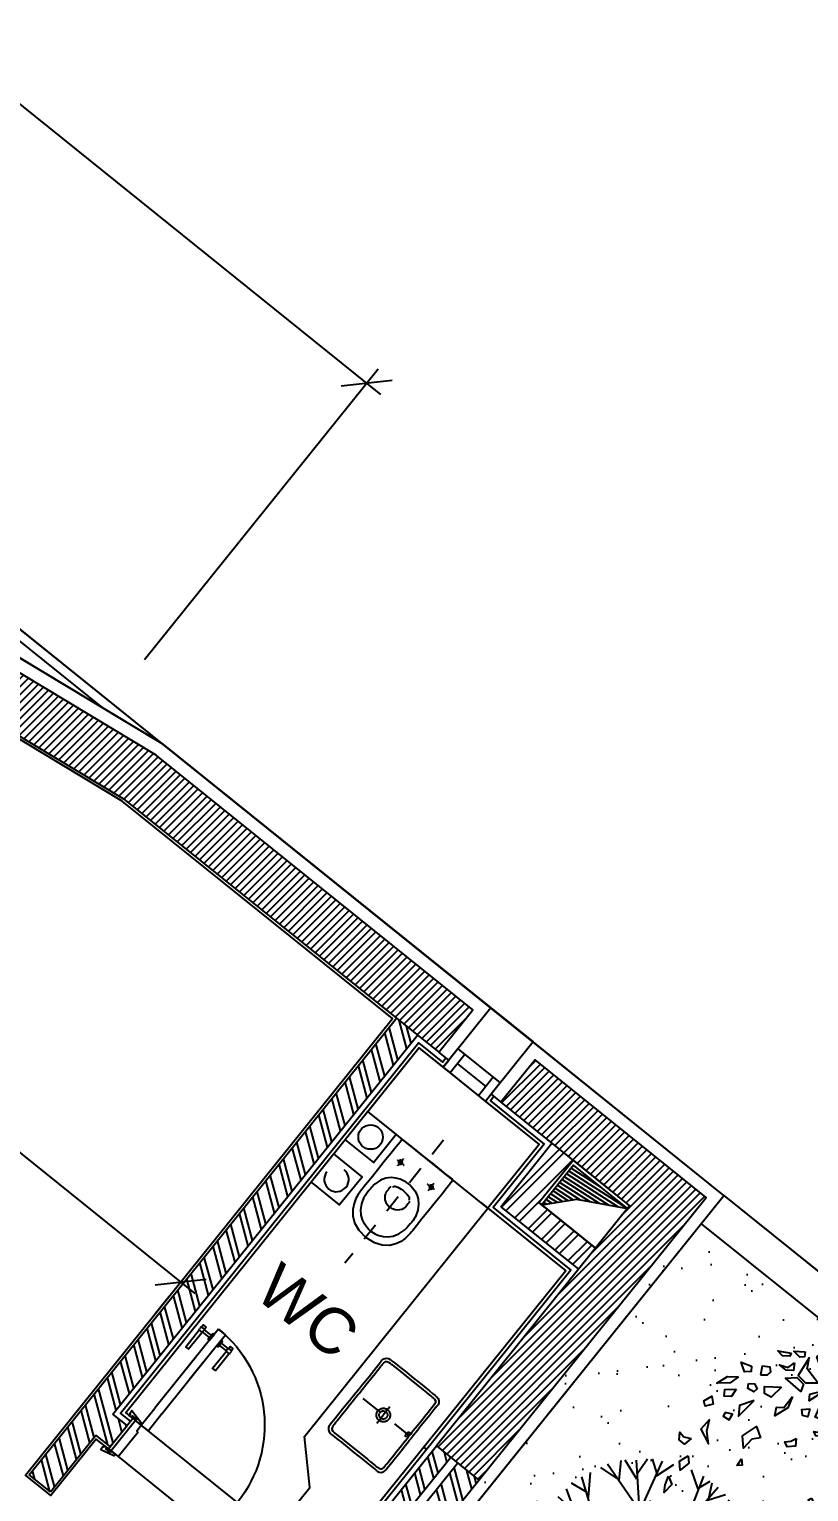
# Model space of a CAD drawing. Extents: x -1.7 to 43, y -165.8 to -101.1.
# Drawn here: x 22.37 to 26.67, y -114.42 to -106.35 of the extents above; entities that cross this region are included whole.
import ezdxf
from ezdxf.enums import TextEntityAlignment as Align

# ---------------------------------------------------------------- set-up
doc = ezdxf.new("R2010")
doc.units = 0
doc.header["$MEASUREMENT"] = 0
doc.header["$PDMODE"] = 35
doc.header["$PDSIZE"] = 0.3
doc.linetypes.add('CENTER', pattern=[2, 1.25, -0.25, 0.25, -0.25])
doc.linetypes.add('DASHDOTX2', pattern=[50.8, 25.4, -12.7, 0, -12.7])
doc.layers.get('0').update_dxf_attribs({"linetype": 'CONTINUOUS'})
doc.layers.get('DEFPOINTS').update_dxf_attribs({"linetype": 'CONTINUOUS'})
for name, color, linetype in [('60%', 7, 'CONTINUOUS'), ('A-ALU', 9, 'CONTINUOUS'), ('A-AREAS', 6, 'CONTINUOUS'), ('A-AXIS-SANITARY', 10, 'DASHDOTX2'), ('A-BALUST', 1, 'CONTINUOUS'), ('a-dim', 3, 'CONTINUOUS'), ('A-DOORS', 1, 'CONTINUOUS'), ('A-FLOR-PFIX', 61, 'CONTINUOUS'), ('A-HATCH-CONC', 8, 'CONTINUOUS'), ('A-HATCH-WALL', 8, 'CONTINUOUS'), ('A-MECHANICAL', 8, 'CONTINUOUS'), ('A-NOMENCLATURE', 3, 'CONTINUOUS'), ('A-PLASTER', 8, 'CONTINUOUS'), ('A-PROJECTION', 9, 'CONTINUOUS'), ('a-revetement', 1, 'CONTINUOUS'), ('A-SANIT', 95, 'CONTINUOUS'), ('A-SECT-TILE', 12, 'CONTINUOUS'), ('a-shaft', 251, 'CONTINUOUS'), ('A-TREES', 63, 'CONTINUOUS'), ('A-WALL', 4, 'CONTINUOUS'), ('areaexe', 2, 'CONTINUOUS'), ('S-2ND-3RD-4-5-6TH$0$A-SHAFT 2-3-4-5-6', 8, 'CONTINUOUS'), ('S-2ND-3RD-4-5-6TH$0$A-STR 2-3-4-5-6', 2, 'CONTINUOUS')]:
    doc.layers.add(name, color=color, linetype=linetype)
doc.styles.add('A100-STEXT', font='ARIAL.TTF', dxfattribs={"height": 0.25})
doc.styles.add('ATTR', font='romans.shx', dxfattribs={"width": 0.8, "height": 0.7})
doc.dimstyles.new('A100-DIM', dxfattribs={"dimtxt": 0.25, "dimasz": 0.2, "dimexe": 0.1, "dimexo": 0.3, "dimgap": 0.1, "dimtad": 1, "dimlfac": 100, "dimrnd": 0.5, "dimdsep": 46, "dimtxsty": 'A100-STEXT', "dimblk1": 'OBLIQUE', "dimblk2": 'OBLIQUE', "dimsah": 1, "dimcen": -0.05, "dimdle": 0.1, "dimclrd": 15, "dimclre": 15, "dimclrt": 256, "dimadec": 0, "dimazin": 0, "dimtfac": 0.28, "dimtix": 1, "dimtmove": 2, "dimatfit": 3, "dimldrblk": 'OBLIQUE', "dimfxl": 0, "dimtolj": 1, "dimarcsym": 0})
pattern_1 = [(45, (5e-11, -162.350143), (-0.022097087, 0.022097087), [])]
pattern_2 = [(105, (5e-11, -162.35014), (-0.09055555, -0.02426429), []), (105, (0.0221, -162.31187), (-0.09055555, -0.02426429), [])]

# ---------------------------------------------------------------- blocks, each defined once
blk = doc.blocks.new('DEC1')
for points in [[(-10.286347, 57.002498), (-6.636353, 53.173978), (-4.977264, 55.300948), (-2.322731, 54.024758), (-2.654549, 58.704078), (-5.640907, 57.002498)], [(2.096443, 60.253408), (0.995445, 56.151728), (3.318161, 54.875548), (7.299967, 55.726328)], [(13.272677, 57.002498), (10.949967, 55.726328), (12.609047, 54.024758), (14.268137, 54.875548)], [(16.259037, 52.323198), (16.922667, 53.599378), (16.590857, 57.002498), (20.904477, 54.450148), (17.918117, 51.472418)], [(-22.482173, 47.292998), (-22.915303, 48.664658), (-25.556323, 50.836408), (-20.701343, 52.081818), (-20.707443, 47.864548)], [(-17.825703, 50.144688), (-15.340965, 55.637398), (-11.893769, 55.475018), (-12.802246, 52.160138), (-14.540878, 53.429518), (-15.347061, 51.420148), (-14.679306, 50.283108)], [(2.654526, 51.897798), (6.304517, 49.345458), (10.949967, 51.047028), (8.959067, 52.748598), (6.304517, 51.897798)], [(21.568117, 51.047028), (27.209017, 53.173978), (29.531737, 50.621628), (26.545377, 48.920058), (26.213557, 51.047028), (24.222657, 50.196248), (23.890837, 48.920058)], [(-27.902623, 48.490098), (-28.642653, 45.945318), (-26.266303, 45.915268), (-25.694743, 47.690008)], [(-17.061733, 46.095918), (-21.688173, 40.867878), (-18.577893, 39.165388), (-13.789101, 40.946228), (-14.889992, 43.454908), (-16.965533, 43.184148)], [(-12.70607, 49.248398), (-13.313744, 45.632738), (-10.937401, 45.602688), (-9.258873, 49.086028)], [(-2.654549, 51.047028), (-4.645447, 48.494678), (-3.318176, 45.091538), (-1.990913, 46.793108)], [(2.322716, 47.218508), (-1.327278, 43.815368), (-0.66365, 40.412228), (3.318161, 37.009098), (6.636337, 38.710668), (2.654526, 40.837618), (5.309077, 44.666158)], [(19.245397, 47.643888), (12.277227, 47.218508), (13.272677, 43.815368), (17.918117, 41.688418), (18.913577, 44.240768), (17.254487, 45.516938)], [(24.554477, 46.793108), (21.568117, 44.666158), (23.227197, 42.964588), (26.877177, 44.240768)], [(31.522627, 48.069288), (29.863537, 46.367708), (28.536287, 43.389968), (32.186277, 45.516938)], [(-38.104163, 42.886048), (-35.982343, 39.207198), (-33.437553, 39.947208), (-31.223573, 43.364378)], [(-31.801213, 37.372358), (-27.415503, 38.148518), (-25.333863, 42.636518), (-27.944843, 42.431948), (-29.220293, 39.953298)], [(-7.299988, 42.539188), (-9.290886, 39.136068), (-5.640907, 37.859878), (-3.981812, 39.136068)], [(25.549927, 37.859878), (32.186277, 39.561448), (34.177167, 43.389968), (33.181717, 35.307528), (29.199917, 34.882128)], [(36.831707, 44.240768), (35.836257, 42.539188), (37.163527, 41.263018), (40.481707, 41.688418)], [(40.813507, 40.412228), (40.481707, 39.136068), (42.804427, 37.434478), (45.458957, 37.859878)], [(-44.561383, 31.831348), (-39.273253, 31.705098), (-39.604093, 34.382268), (-36.824663, 35.356908), (-40.368063, 38.431048), (-41.276543, 35.116178)], [(10.949967, 39.136068), (9.622697, 36.158308), (10.618147, 33.605958), (10.949967, 36.158308)], [(15.927217, 35.307528), (16.922667, 29.777438), (14.268137, 28.075868), (17.918117, 26.799688), (19.245397, 31.479008)], [(23.890837, 30.202838), (21.568117, 37.009098), (25.218107, 32.329788)], [(29.531737, 34.031358), (28.536287, 31.053608), (36.499887, 31.479008), (33.181717, 34.456738)], [(37.495347, 38.285278), (35.836257, 35.732928), (38.158977, 34.031358), (41.477157, 34.031358), (38.158977, 35.307528)], [(-32.518103, 32.329788), (-36.831723, 28.075868), (-31.854473, 28.926648)], [(-22.563583, 30.628218), (-22.563583, 28.501248), (-21.568133, 29.352038)], [(-12.277245, 32.755178), (-14.599968, 30.628218), (-13.604515, 29.777438), (-11.2818, 30.628218)], [(-1.990913, 33.180578), (-4.977264, 30.628218), (-3.318176, 27.225088), (-0.99546, 30.202838)], [(6.636337, 30.628218), (6.304517, 25.523518), (13.272677, 21.269598), (14.931767, 22.120378), (9.290877, 25.098128), (12.277227, 29.352038)], [(44.795317, 26.374298), (42.804427, 28.075868), (42.472607, 29.777438), (43.799877, 31.053608), (46.454417, 29.352038)], [(-42.472623, 24.672728), (-44.131713, 23.396548), (-42.804433, 22.971158)], [(-5.640907, 20.844198), (-7.963623, 18.291858), (-11.2818, 20.418808), (-11.2818, 22.120378), (-7.963623, 20.844198), (-4.313629, 22.971158)], [(21.568117, 28.075868), (20.240847, 25.098128), (22.231747, 24.247348), (23.890837, 25.948898)], [(29.863537, 27.650488), (28.536287, 22.971158), (30.527177, 17.441068), (32.186277, 20.418808), (29.863537, 22.120378)], [(35.504437, 27.650488), (36.168077, 22.120378), (39.154437, 21.694998), (40.813507, 23.821948)], [(49.772577, 26.799688), (48.445307, 25.098128), (50.436227, 23.396548), (53.754397, 25.523518)], [(-52.427143, 19.568028), (-50.104423, 20.844198), (-46.786243, 17.441068), (-49.108973, 14.888718), (-53.754413, 14.463338), (-54.418043, 17.441068)], [(-45.127153, 9.784018), (-44.463523, 14.463338), (-38.490813, 18.717258), (-39.818083, 15.739508)], [(-30.195383, 13.187148), (-28.536293, 17.866458), (-25.218123, 16.164898), (-26.213573, 13.187148), (-27.872663, 14.463338)], [(-0.66365, 18.717258), (0.663628, 19.142638), (1.659081, 17.441068), (-0.66365, 16.590288)], [(46.454417, 20.844198), (44.463497, 22.120378), (42.472607, 21.269598), (42.804427, 19.568028), (45.458957, 19.142638)], [(51.099847, 20.418808), (52.095307, 16.590288), (56.077117, 13.187148), (54.418027, 17.866458)], [(18.581767, 15.739508), (16.922667, 13.187148), (19.245397, 11.060198), (21.236297, 11.910978), (19.577217, 13.612548)], [(40.481707, 17.015668), (43.799877, 11.910978), (41.477157, 8.507848), (41.145337, 11.910978)], [(48.777127, 16.164898), (48.445307, 12.761768), (50.768037, 11.060198), (52.095307, 13.187148)], [(29.531737, 7.231658), (31.854457, 4.679318), (32.186277, 0), (35.504437, 3.403137), (33.513537, 9.784018)], [(46.454417, 6.380878), (46.122607, 4.679318), (43.468057, 5.104708), (43.799877, 7.657058)], [(52.095307, 5.955488), (54.086217, 3.403137), (55.745307, 4.679318), (54.418027, 8.082458)], [(-52.427143, -0.850769), (-55.081683, 0.4254), (-56.077133, -5.104706), (-55.081683, -6.380875), (-50.436243, -6.380875), (-51.099873, -5.104706), (-53.754413, -4.253914)], [(-48.445333, 5.530108), (-46.786243, 3.828518), (-44.795343, 5.104708)], [(-0.66365, 1.276169), (-2.322731, 0.4254), (-1.327278, -0.425384), (0, 0)], [(49.440767, 0.4254), (49.772577, -4.679306), (43.799877, -7.231651), (47.449857, -3.828529)], [(30.195357, -3.828529), (28.536287, -5.53009), (29.863537, -6.806266)], [(-47.449883, -17.015672), (-46.454433, -9.784004), (-41.145353, -6.806266), (-44.131713, -11.06018)], [(50.436227, -9.784004), (51.099847, -13.187141), (53.754397, -13.187141), (55.413487, -10.634796), (53.090757, -11.06018)], [(-50.768053, -17.015672), (-50.436243, -19.993412), (-52.427143, -19.568022), (-52.758963, -16.590282)], [(47.118057, -15.739494), (45.127137, -17.866462), (46.122607, -22.120372), (48.445307, -19.568022)], [(-45.458983, -31.478992), (-46.786243, -26.799672), (-44.463523, -23.396552), (-43.468073, -26.374292), (-44.463523, -28.075852)], [(48.113497, -26.799672), (45.127137, -28.501252), (45.458957, -32.755162), (47.118057, -30.202822)], [(20.572657, -34.456732), (16.922667, -37.859872), (18.249947, -39.986832), (21.236297, -38.285262)], [(24.554477, -39.561442), (23.890837, -40.837612), (27.872647, -44.666142), (34.508987, -42.539172), (32.186277, -40.412222), (27.872647, -41.688402)], [(38.158977, -36.583692), (38.822617, -39.136042), (45.127137, -37.434482)], [(-28.204473, -43.389972), (-32.518103, -44.240752), (-30.195383, -47.218492), (-26.545393, -46.367702)], [(22.563567, -50.621622), (25.218107, -49.770842), (22.563567, -48.069272)], [(-11.2818, -55.300932), (-13.936333, -51.472412), (-10.286347, -51.472412), (-7.963623, -52.323192)], [(9.622697, -56.151712), (6.304517, -54.024762), (8.295417, -52.748592), (8.959067, -53.173982), (12.277227, -53.173982), (12.277227, -51.472412), (15.595407, -51.897802), (14.268137, -54.024762)]]:
    blk.add_lwpolyline(points, close=True)
at = {"style": 'ATTR', "width": 0.8, "flags": 9}
blk.add_attdef('ESTCODE', (0, 0), '', height=0.7, dxfattribs=at)
blk = doc.blocks.new('DEC5')
for p, q in [((-28.419, 42.555), (-25.852, 54.311)), ((-11.547, 49.608), (-21.817, 55.721)), ((-0.177, 31.27), (-16.682, 57.602)), ((-12.648, 51.019), (-10.814, 59.013)), ((0.19, 50.549), (-6.046, 59.483)), ((0, -60), (0, 60)), ((0.19, 48.198), (6.058, 59.483)), ((0.19, 31.74), (16.328, 57.602)), ((11.927, 50.079), (10.093, 59.483)), ((10.46, 47.728), (21.096, 55.721)), ((-28.053, 42.085), (-36.122, 47.728)), ((-20.717, 21.395), (-31.354, 51.489)), ((23.297, 23.276), (30.266, 51.96)), ((28.065, 43.025), (26.598, 53.37)), ((28.065, 41.615), (36.501, 47.728)), ((42, 42), (-42, -42)), ((-42, 42), (42, -42)), ((-35.388, 35.502), (-37.589, 46.317)), ((34.667, 35.032), (37.969, 46.317)), ((-43.091, 26.097), (-49.326, 34.091)), ((-35.755, 35.502), (-46.392, 37.853)), ((22.197, 22.336), (50.806, 31.27)), ((37.235, 36.912), (46.405, 37.853)), ((43.837, 28.919), (48.239, 35.972)), ((-44.191, 26.568), (-55.195, 23.276)), ((-21.451, 21.395), (-52.26, 28.449)), ((42.737, 28.449), (53.374, 25.627)), ((-50.06, 9.17), (-56.662, 17.634)), ((52.273, 7.289), (57.408, 16.693)), ((-51.894, 10.11), (-59.229, 7.759)), ((-30.987, -0.235), (-58.496, 12.931)), ((32.833, -0.235), (59.242, 9.64)), ((-52.994, -0.705), (-59.229, 3.997)), ((52.273, -0.235), (59.609, 3.997)), ((53.374, 7.289), (59.609, 5.408)), ((-60, 0), (60, 0)), ((-51.894, -0.235), (-59.596, -4.467)), ((-30.987, -0.705), (-58.862, -12.461)), ((-51.527, -9.169), (-58.862, -6.818)), ((33.934, -0.235), (57.041, -18.103)), ((51.173, -0.235), (59.609, -5.407)), ((-54.461, -10.58), (-57.762, -14.812)), ((50.439, -12.931), (58.875, -8.699)), ((52.273, -14.341), (54.474, -23.276)), ((-42.724, -24.686), (-55.928, -19.984)), ((-23.284, -23.276), (-53.361, -26.567)), ((-42.724, -25.627), (-48.593, -35.031)), ((-25.852, -26.097), (-30.987, -50.548)), ((-0.544, -29.388), (-18.149, -56.661)), ((23.664, -23.746), (50.072, -32.21)), ((23.664, -23.746), (26.598, -52.899)), ((43.104, -29.859), (48.239, -35.972)), ((45.304, -30.329), (53.374, -26.567)), ((-35.021, -34.561), (-46.025, -37.852)), ((-35.021, -35.501), (-38.689, -44.906)), ((-0.177, -32.21), (13.394, -57.601)), ((35.401, -35.501), (45.671, -38.323)), ((36.868, -36.912), (39.069, -45.376)), ((-29.52, -44.435), (-36.855, -47.257)), ((-29.153, -44.435), (-28.419, -52.429)), ((25.498, -42.555), (22.197, -55.25)), ((26.231, -45.846), (32.833, -49.608)), ((-14.482, -51.489), (-25.852, -53.84)), ((-13.748, -50.078), (-8.98, -59.012)), ((-0.177, -47.257), (-4.578, -59.483)), ((0.19, -53.37), (5.325, -59.012)), ((8.626, -49.608), (7.892, -59.012)), ((9.359, -49.608), (19.996, -56.661))]:
    blk.add_line(p, q)
at = {"style": 'ATTR', "width": 0.8, "flags": 9}
blk.add_attdef('ESTCODE', (0, 0), '', height=0.7, dxfattribs=at)
blk = doc.blocks.new('A$C3DEF75EA')
at = {"layer": 'A-DOORS'}
for p, q in [((-0.11, 0.68), (-0.06, 0.68)), ((-0.11, 0.56), (-0.11, 0.68)), ((-0.06, 0.68), (-0.06, 0.56)), ((-0.167, 0.63), (-0.193, 0.63)), ((-0.193, 0.625), (-0.193, 0.63)), ((-0.193, 0.61), (-0.193, 0.615)), ((-0.167, 0.61), (-0.193, 0.61)), ((-0.19, 0.63), (-0.19, 0.6445)), ((-0.19, 0.4905), (-0.19, 0.61)), ((-0.1705, 0.645), (-0.1895, 0.645)), ((-0.17, 0.63), (-0.17, 0.6445)), ((-0.17, 0.4905), (-0.17, 0.61)), ((-0.167, 0.6275), (-0.167, 0.63)), ((-0.12, 0.6275), (-0.167, 0.6275)), ((-0.167, 0.61), (-0.167, 0.6125)), ((-0.12, 0.6125), (-0.167, 0.6125)), ((-0.12, 0.602), (-0.12, 0.638)), ((-0.11, 0.64), (-0.118, 0.64)), ((-0.11, 0.6), (-0.118, 0.6)), ((-0.11, 0.6), (-0.11, 0.64)), ((-0.06, 0.64), (-0.052, 0.64)), ((-0.06, 0.6), (-0.06, 0.64)), ((-0.06, 0.6), (-0.052, 0.6)), ((-0.05, 0.602), (-0.05, 0.638)), ((-0.05, 0.6275), (-0.003, 0.6275)), ((-0.05, 0.6125), (-0.003, 0.6125)), ((-0.003, 0.63), (0.023, 0.63)), ((-0.003, 0.6275), (-0.003, 0.63)), ((-0.003, 0.61), (-0.003, 0.6125)), ((-0.003, 0.61), (0.023, 0.61)), ((0, 0.63), (0, 0.6445)), ((0, 0.4905), (0, 0.61)), ((0.0005, 0.645), (0.0195, 0.645)), ((0.02, 0.63), (0.02, 0.6445)), ((0.02, 0.4905), (0.02, 0.61)), ((0.023, 0.625), (0.023, 0.63)), ((0.023, 0.61), (0.023, 0.615)), ((-0.1705, 0.49), (-0.1895, 0.49)), ((-0.11, 0.12), (-0.11, 0.56)), ((-0.06, 0.56), (-0.06, 0.12)), ((0.0005, 0.49), (0.0195, 0.49)), ((-0.11, 0.483), (-0.11, 0.36)), ((-0.06, 0.483), (-0.06, 0.36)), ((-0.11, 0.12), (-0.11, 0)), ((-0.06, 0), (-0.06, 0.12)), ((-0.809, 0), (-0.781, 0.009)), ((-0.809, 0.009), (-0.781, 0)), ((0.009, 0), (-0.019, 0.009)), ((0.009, 0.009), (-0.019, 0)), ((-0.11, 0), (-0.06, 0)), ((-0.809, -0.215), (-0.781, -0.224)), ((-0.809, -0.224), (-0.781, -0.215)), ((0.009, -0.215), (-0.019, -0.224)), ((0.009, -0.224), (-0.019, -0.215))]:
    blk.add_line(p, q, dxfattribs=at)
at = {"layer": 'A-DOORS', "color": 8}
for p, q in [((-0.74, 0), (-0.06, 0)), ((-0.07, -0.215), (-0.73, -0.215))]:
    blk.add_line(p, q, dxfattribs=at)
at = {"layer": 'A-DOORS'}
for points in [[(-0.81, 0), (-0.825, 0), (-0.825, 0.01), (-0.83, 0.01), (-0.83, 0.03), (-0.7518, 0.0104, -0.381769), (-0.75, 0.0084), (-0.75, 0), (-0.78, 0), (-0.78, 0.01), (-0.81, 0.01), (-0.81, 0)], [(0.01, 0), (0.025, 0), (0.025, 0.01), (0.03, 0.01), (0.03, 0.03), (-0.0482, 0.0104, 0.381769), (-0.05, 0.0084), (-0.05, 0), (-0.02, 0), (-0.02, 0.01), (0.01, 0.01), (0.01, 0)], [(-0.81, -0.215), (-0.825, -0.215), (-0.825, -0.225), (-0.83, -0.225), (-0.83, -0.245), (-0.7518, -0.2254, 0.381769), (-0.75, -0.2234), (-0.75, -0.215), (-0.78, -0.215), (-0.78, -0.225), (-0.81, -0.225), (-0.81, -0.215)], [(0.01, -0.215), (0.025, -0.215), (0.025, -0.225), (0.03, -0.225), (0.03, -0.245), (-0.0482, -0.2254, -0.381769), (-0.05, -0.2234), (-0.05, -0.215), (-0.02, -0.215), (-0.02, -0.225), (0.01, -0.225), (0.01, -0.215)]]:
    blk.add_lwpolyline(points, format="xyb", dxfattribs=at)
for points in [[(-0.809, 0), (-0.781, 0), (-0.781, 0.009), (-0.809, 0.009)], [(0.009, 0), (-0.019, 0), (-0.019, 0.009), (0.009, 0.009)], [(-0.809, -0.215), (-0.781, -0.215), (-0.781, -0.224), (-0.809, -0.224)], [(0.009, -0.215), (-0.019, -0.215), (-0.019, -0.224), (0.009, -0.224)]]:
    blk.add_lwpolyline(points, close=True, dxfattribs=at)
for points in [[(-0.8, -0.215), (-0.8, 0), (-0.78, 0), (-0.78, -0.215), (-0.8, -0.215)], [(-0.73, -0.04), (-0.74, -0.04), (-0.74, 0), (-0.78, 0)], [(-0.78, 0), (-0.78, -0.215), (-0.73, -0.215), (-0.73, -0.04)], [(0, -0.215), (0, 0), (-0.02, 0), (-0.02, -0.215), (0, -0.215)], [(-0.07, -0.04), (-0.06, -0.04), (-0.06, 0), (-0.02, 0)], [(-0.02, 0), (-0.02, -0.215), (-0.07, -0.215), (-0.07, -0.04)]]:
    blk.add_lwpolyline(points, dxfattribs=at)
blk.add_arc((-0.0597, -0.0003), 0.6803, 90.02544, 179.97456, dxfattribs=at)
for centre, major_axis, start_param, end_param in [((-0.2006, 0.62), (0.00642, 0.00642), 4.914874, 6.080701), ((-0.1895, 0.6445), (-0.000354, 0.000354), -0.785398, 0.785398), ((-0.1705, 0.6445), (0.000354, 0.000354), 5.497787, 7.068583), ((-0.149, 0.62), (0.0138, 0.0138), 1.961403, 2.750986), ((-0.118, 0.638), (-0.00141, 0.00141), -0.785398, 0.785398), ((-0.118, 0.602), (0.00141, 0.00141), 2.356194, 3.926991), ((-0.052, 0.638), (0.00141, 0.00141), 5.497787, 7.068583), ((-0.052, 0.602), (-0.00141, 0.00141), 2.356194, 3.926991), ((-0.021, 0.62), (0.0138, 0.0138), 5.102996, 5.892578), ((0.0005, 0.6445), (-0.000354, 0.000354), -0.785398, 0.785398), ((0.0195, 0.6445), (0.000354, 0.000354), 5.497787, 7.068583), ((0.0306, 0.62), (0.00642, 0.00642), 1.773281, 2.939108), ((-0.1895, 0.4905), (0.000354, 0.000354), 2.356194, 3.926991), ((-0.1705, 0.4905), (-0.000354, 0.000354), 2.356194, 3.926991), ((0.0005, 0.4905), (0.000354, 0.000354), 2.356194, 3.926991), ((0.0195, 0.4905), (-0.000354, 0.000354), 2.356194, 3.926991)]:
    blk.add_ellipse(centre, major_axis=major_axis, ratio=1, start_param=start_param, end_param=end_param, dxfattribs=at)
blk = doc.blocks.new('A$C4412624D')
for points in [[(-363.316505, 205.931824, 0), (-369.377186, 205.812927, 0), (-385.619804, 204.401184, 0), (-409.135235, 200.113983, 0), (-437.014357, 191.368836, 0), (-466.348038, 176.583069, 0), (-494.227158, 154.174194, 0), (-517.742592, 122.559601, 0), (-533.985207, 80.156738, 0), (-540.045876, 25.382996, 0)], [(-497.934326, 27.701111, 0), (-497.803253, 31.697464, 0), (-496.723526, 42.562134, 0), (-493.665352, 58.608521, 0), (-487.598946, 78.150055, 0), (-477.494526, 99.500153, 0), (-462.322313, 120.972229, 0), (-441.052518, 140.879669, 0), (-412.655359, 157.53595, 0), (-376.101051, 169.254425, 0)], [(-283.871368, 169.254578, 0), (-285.531082, 169.495087, 0), (-290.24971, 170.096344, 0), (-297.636414, 170.87796, 0), (-307.300392, 171.659577, 0), (-318.850838, 172.260834, 0), (-331.896935, 172.501343, 0), (-346.047874, 172.200714, 0), (-360.912849, 171.17862, 0), (-376.101044, 169.254608, 0)], [(-7.305237, 205.931824, 0), (-19.51413, 205.931824, 0), (-52.233948, 205.931824, 0), (-99.604431, 205.931824, 0), (-155.76532, 205.931824, 0), (-214.856354, 205.931793, 0), (-271.017242, 205.931793, 0), (-318.387726, 205.931793, 0), (-351.107536, 205.931763, 0), (-363.316406, 205.931763, 0)], [(-167.899292, 27.713638, 0), (-167.94632, 31.783478, 0), (-168.779755, 42.831787, 0), (-171.43811, 59.116745, 0), (-176.960022, 78.896546, 0), (-186.383972, 100.429382, 0), (-200.748535, 121.973389, 0), (-221.092255, 141.786835, 0), (-248.453674, 158.127808, 0), (-283.871368, 169.254547, 0)], [(-7.305237, 205.931824, 0), (-7.054718, 205.891724, 0), (-6.383331, 205.746399, 0), (-5.411285, 205.458283, 0), (-4.258881, 204.989777, 0), (-3.046356, 204.303314, 0), (-1.893951, 203.361298, 0), (-0.921936, 202.126221, 0), (-0.250519, 200.560455, 0), (0, 198.626465, 0)], [(-0.000031, 198.626618, 0), (-0.000031, 186.942688, 0), (-0.000031, 155.629791, 0), (-0.000031, 110.296204, 0), (-0.000031, 56.550171, 0), (0, 0, 0), (0, -53.746025, 0), (0, -99.079628, 0), (0.000031, -130.392528, 0), (0.000031, -142.076446, 0)], [(-239.127029, 93.496338, 0), (-244.453003, 93.570557, 0), (-249.945557, 93.674713, 0), (-255.392944, 93.798554, 0), (-260.583328, 93.931671, 0), (-265.304947, 94.063751, 0), (-269.345993, 94.184479, 0), (-272.494675, 94.283508, 0), (-274.5392, 94.350495, 0), (-275.267776, 94.375122, 0), (-275.267746, 94.375122, 0), (-277.177994, 94.160919, 0), (-282.297455, 93.202637, 0), (-289.709213, 91.026795, 0), (-298.496338, 87.159912, 0), (-307.741928, 81.128479, 0), (-316.529068, 72.45903, 0), (-323.940826, 60.67807, 0), (-329.060295, 45.312103, 0), (-330.970551, 25.887634, 0)], [(-222.988953, 73.828949, 0), (-223.338638, 74.133179, 0), (-224.304276, 74.948532, 0), (-225.760712, 76.128952, 0), (-227.582809, 77.528443, 0), (-229.645447, 79.000946, 0), (-231.823486, 80.400421, 0), (-233.99176, 81.580872, 0), (-236.025146, 82.39621, 0), (-237.798523, 82.70047, 0)], [(-128.633087, 134.554077, 0), (-126.879395, 134.554077, 0), (-122.179504, 134.554077, 0), (-115.375183, 134.554077, 0), (-107.308197, 134.554077, 0), (-98.820343, 134.554108, 0), (-90.753357, 134.554108, 0), (-83.949036, 134.554108, 0), (-79.249146, 134.554138, 0), (-77.495453, 134.554138, 0)], [(-93.019531, 135.467438, 0), (-93.196075, 137.437134, 0), (-93.705109, 139.291046, 0), (-94.515656, 140.998169, 0), (-95.596771, 142.527588, 0), (-96.917511, 143.848328, 0), (-98.446899, 144.929444, 0), (-100.154022, 145.740021, 0), (-102.007935, 146.249054, 0), (-103.977631, 146.425629, 0), (-103.977631, 146.425537, 0), (-105.947327, 146.248993, 0), (-107.801239, 145.73996, 0), (-109.508362, 144.929413, 0), (-111.03775, 143.848328, 0), (-112.358459, 142.527588, 0), (-113.439575, 140.99823, 0), (-114.250092, 139.291107, 0), (-114.759094, 137.437256, 0), (-114.935638, 135.46759, 0), (-114.93573, 135.467438, 0), (-114.759186, 133.497742, 0), (-114.250153, 131.643829, 0), (-113.439606, 129.936707, 0), (-112.35849, 128.407288, 0), (-111.03775, 127.086548, 0), (-109.508362, 126.005432, 0), (-107.801239, 125.194855, 0), (-105.947327, 124.685822, 0), (-103.977631, 124.509247, 0), (-103.977631, 124.509339, 0), (-102.007935, 124.685883, 0), (-100.154022, 125.194916, 0), (-98.446899, 126.005463, 0), (-96.917511, 127.086548, 0), (-95.596802, 128.407288, 0), (-94.515686, 129.936646, 0), (-93.70517, 131.643768, 0), (-93.196167, 133.49762, 0), (-93.019623, 135.467285, 0)], [(-103.977631, 156.470307, 0), (-103.977631, 154.841889, 0), (-103.977631, 150.477722, 0), (-103.977631, 144.159454, 0), (-103.977631, 136.668732, 0), (-103.977661, 128.787171, 0), (-103.977661, 121.296448, 0), (-103.977661, 114.97818, 0), (-103.977692, 110.614014, 0), (-103.977692, 108.985626, 0)], [(-363.316505, -149.381658, 0), (-369.377186, -149.461094, 0), (-385.619804, -148.580885, 0), (-409.135235, -145.063267, 0), (-437.014357, -137.230472, 0), (-466.348038, -123.404728, 0), (-494.227158, -101.908272, 0), (-517.742592, -71.063339, 0), (-533.985207, -29.192154, 0), (-540.045876, 25.383057, 0)], [(-497.934326, 27.701111, 0), (-497.877174, 23.658875, 0), (-496.982231, 12.679642, 0), (-494.164284, -3.515335, 0), (-488.338104, -23.204819, 0), (-478.41848, -44.667587, 0), (-463.320183, -66.182388, 0), (-441.957998, -86.028, 0), (-413.246702, -102.483177, 0), (-376.101074, -113.826691, 0)], [(-239.127029, -38.068466, 0), (-244.453003, -38.14267, 0), (-249.945557, -38.246841, 0), (-255.392944, -38.370651, 0), (-260.583328, -38.503769, 0), (-265.304947, -38.635849, 0), (-269.345993, -38.756561, 0), (-272.494675, -38.855591, 0), (-274.5392, -38.922577, 0), (-275.267776, -38.947189, 0), (-275.267746, -38.947235, 0), (-277.177994, -38.733047, 0), (-282.297455, -37.774811, 0), (-289.709213, -35.599045, 0), (-298.496338, -31.732208, 0), (-307.741928, -25.700821, 0), (-316.529068, -17.031387, 0), (-323.940826, -5.250381, 0), (-329.060295, 10.115692, 0), (-330.970551, 29.540344, 0)], [(-167.899292, 27.713638, 0), (-167.835449, 23.744888, 0), (-168.391693, 12.949295, 0), (-170.689728, -3.00711, 0), (-175.851273, -22.458359, 0), (-184.998032, -43.738403, 0), (-199.251709, -65.181274, 0), (-219.733994, -85.120949, 0), (-247.56662, -101.891426, 0), (-283.871277, -113.826691, 0)], [(-222.988953, 73.828949, 0), (-222.415253, 72.286972, 0), (-220.969742, 67.851441, 0), (-219.065781, 60.807938, 0), (-217.11673, 51.442078, 0), (-215.53595, 40.039414, 0), (-214.736816, 26.885574, 0), (-215.132675, 12.266113, 0), (-217.136887, -3.533356, 0), (-221.162842, -20.227234, 0)], [(-221.162796, -20.227218, 0), (-221.512482, -20.531448, 0), (-222.478119, -21.346786, 0), (-223.934555, -22.527222, 0), (-225.756668, -23.926681, 0), (-227.819305, -25.39917, 0), (-229.99733, -26.79863, 0), (-232.165619, -27.97905, 0), (-234.19902, -28.794388, 0), (-235.972382, -29.098617, 0)], [(-128.633087, -79.126785, 0), (-126.879395, -79.126785, 0), (-122.179504, -79.126785, 0), (-115.375183, -79.126785, 0), (-107.308197, -79.126793, 0), (-98.820343, -79.126793, 0), (-90.753357, -79.1268, 0), (-83.949036, -79.1268, 0), (-79.249146, -79.126808, 0), (-77.495453, -79.126816, 0)], [(-93.019531, -80.039558, 0), (-93.196075, -78.069855, 0), (-93.705109, -76.215965, 0), (-94.515656, -74.508842, 0), (-95.596771, -72.979439, 0), (-96.917511, -71.658707, 0), (-98.446899, -70.577591, 0), (-100.154022, -69.767044, 0), (-102.007935, -69.258026, 0), (-103.977631, -69.081474, 0), (-103.977631, -69.081459, 0), (-105.947327, -69.258011, 0), (-107.801239, -69.767036, 0), (-109.508362, -70.577583, 0), (-111.03775, -71.658699, 0), (-112.358459, -72.979431, 0), (-113.439575, -74.508835, 0), (-114.250092, -76.21595, 0), (-114.759094, -78.069839, 0), (-114.935638, -80.039543, 0), (-114.93573, -80.039558, 0), (-114.759186, -82.009262, 0), (-114.250153, -83.863159, 0), (-113.439606, -85.570282, 0), (-112.35849, -87.099686, 0), (-111.03775, -88.420425, 0), (-109.508362, -89.501541, 0), (-107.801239, -90.312088, 0), (-105.947327, -90.821113, 0), (-103.977631, -90.997673, 0), (-103.977631, -90.997658, 0), (-102.007935, -90.821106, 0), (-100.154022, -90.31208, 0), (-98.446899, -89.501533, 0), (-96.917511, -88.420418, 0), (-95.596802, -87.099678, 0), (-94.515686, -85.570274, 0), (-93.70517, -83.863144, 0), (-93.196167, -82.009254, 0), (-93.019623, -80.039543, 0)], [(-103.977631, -101.042419, 0), (-103.977631, -99.414001, 0), (-103.977631, -95.049827, 0), (-103.977631, -88.731552, 0), (-103.977631, -81.240814, 0), (-103.977661, -73.359253, 0), (-103.977661, -65.868515, 0), (-103.977661, -59.550239, 0), (-103.977692, -55.186066, 0), (-103.977692, -53.557648, 0)], [(-283.871368, -113.826683, 0), (-285.531082, -114.067184, 0), (-290.24971, -114.668434, 0), (-297.636414, -115.450065, 0), (-307.300392, -116.231693, 0), (-318.850838, -116.832943, 0), (-331.896935, -117.073444, 0), (-346.047874, -116.772819, 0), (-360.912849, -115.750694, 0), (-376.101044, -113.826691, 0)], [(-7.305237, -149.381658, 0), (-19.51413, -149.381658, 0), (-52.233948, -149.381658, 0), (-99.604431, -149.381658, 0), (-155.76532, -149.381658, 0), (-214.856354, -149.38166, 0), (-271.017242, -149.38166, 0), (-318.387726, -149.38166, 0), (-351.107536, -149.381662, 0), (-363.316406, -149.381662, 0)], [(-7.305237, -149.381658, 0), (-7.054718, -149.341568, 0), (-6.383331, -149.196247, 0), (-5.411285, -148.908123, 0), (-4.258881, -148.439623, 0), (-3.046356, -147.753174, 0), (-1.893951, -146.811207, 0), (-0.921936, -145.576141, 0), (-0.250519, -144.010414, 0), (0, -142.076446, 0)]]:
    blk.add_polyline3d(points)
at = {"layer": 'A-AXIS-SANITARY', "linetype": 'CENTER', "ltscale": 0.1}
blk.add_line((136.288241, 26.88557), (-721.794139, 26.885582), dxfattribs=at)
blk = doc.blocks.new('A$C6D442EC4')
at = {"layer": 'A-AXIS-SANITARY', "linetype": 'CENTER', "ltscale": 0.1}
blk.add_line((-0.0027, 0.3461), (-0.0027, -0.0992), dxfattribs=at)
at = {"layer": 'A-FLOR-PFIX', "ltscale": 0.5}
for points in [[(-0.0025, 0.3948), (-0.0051, 0.3948), (-0.0125, 0.3948), (-0.0239, 0.3948), (-0.0388, 0.3948), (-0.0564, 0.3948), (-0.076, 0.3948), (-0.1187, 0.3948), (-0.1614, 0.3948), (-0.181, 0.3948), (-0.1986, 0.3948), (-0.2135, 0.3948), (-0.225, 0.3948), (-0.2323, 0.3948), (-0.235, 0.3948), (-0.2405, 0.394), (-0.246, 0.3919), (-0.2556, 0.3842), (-0.2625, 0.3736), (-0.2651, 0.362), (-0.2651, 0.361), (-0.2651, 0.3583), (-0.2651, 0.3538), (-0.2651, 0.3478), (-0.2651, 0.3316), (-0.2651, 0.3105), (-0.2651, 0.2855), (-0.2651, 0.2577), (-0.2651, 0.1972), (-0.2651, 0.1367), (-0.2651, 0.1088), (-0.2651, 0.0839), (-0.2651, 0.0628), (-0.2651, 0.0466), (-0.2651, 0.0405), (-0.2651, 0.0361), (-0.2651, 0.0333), (-0.2651, 0.0324), (-0.2626, 0.0199), (-0.2557, 0.0096), (-0.2448, 0.0026), (-0.2379, 0.0007), (-0.2303, 0), (-0.2278, 0), (-0.2205, 0), (-0.2093, 0), (-0.1947, 0), (-0.1775, 0), (-0.1582, 0), (-0.1164, 0), (-0.0746, 0), (-0.0553, 0), (-0.0381, 0), (-0.0235, 0), (-0.0123, 0), (-0.005, 0), (-0.0025, 0)], [(-0.0025, 0.3784), (-0.0049, 0.3784), (-0.0118, 0.3784), (-0.0226, 0.3784), (-0.0366, 0.3784), (-0.0531, 0.3784), (-0.0715, 0.3784), (-0.1116, 0.3784), (-0.1517, 0.3784), (-0.1701, 0.3784), (-0.1867, 0.3784), (-0.2006, 0.3784), (-0.2114, 0.3784), (-0.2183, 0.3784), (-0.2208, 0.3784), (-0.2288, 0.3778), (-0.2351, 0.3761), (-0.2399, 0.3735), (-0.2434, 0.37), (-0.2472, 0.361), (-0.2481, 0.3502), (-0.2481, 0.3493), (-0.2481, 0.3468), (-0.2481, 0.3427), (-0.2481, 0.3371), (-0.2481, 0.322), (-0.2481, 0.3025), (-0.2481, 0.2793), (-0.2481, 0.2535), (-0.2481, 0.1974), (-0.2481, 0.1413), (-0.2481, 0.1155), (-0.2481, 0.0924), (-0.2481, 0.0728), (-0.2481, 0.0577), (-0.2481, 0.0522), (-0.2481, 0.048), (-0.2481, 0.0455), (-0.2481, 0.0446), (-0.2472, 0.0339), (-0.2434, 0.0249), (-0.2399, 0.0214), (-0.2351, 0.0187), (-0.2288, 0.017), (-0.2208, 0.0164), (-0.2183, 0.0164), (-0.2114, 0.0164), (-0.2006, 0.0164), (-0.1867, 0.0164), (-0.1701, 0.0164), (-0.1517, 0.0164), (-0.1116, 0.0164), (-0.0715, 0.0164), (-0.0531, 0.0164), (-0.0366, 0.0164), (-0.0226, 0.0164), (-0.0118, 0.0164), (-0.0049, 0.0164), (-0.0025, 0.0164)], [(-0.0026, 0.3948), (0, 0.3948), (0.0074, 0.3948), (0.0188, 0.3948), (0.0337, 0.3948), (0.0513, 0.3948), (0.0709, 0.3948), (0.1136, 0.3948), (0.1563, 0.3948), (0.176, 0.3948), (0.1936, 0.3948), (0.2084, 0.3948), (0.2199, 0.3948), (0.2273, 0.3948), (0.2299, 0.3948), (0.2355, 0.394), (0.2409, 0.3919), (0.2506, 0.3842), (0.2574, 0.3736), (0.26, 0.362), (0.26, 0.361), (0.26, 0.3583), (0.26, 0.3538), (0.26, 0.3478), (0.26, 0.3316), (0.26, 0.3105), (0.26, 0.2856), (0.26, 0.2578), (0.26, 0.1974), (0.26, 0.137), (0.26, 0.1092), (0.26, 0.0843), (0.26, 0.0632), (0.26, 0.047), (0.26, 0.041), (0.26, 0.0366), (0.26, 0.0338), (0.26, 0.0329), (0.2574, 0.0212), (0.2506, 0.0106), (0.2409, 0.003), (0.2355, 0.0008), (0.2299, 0), (0.2273, 0), (0.2199, 0), (0.2084, 0), (0.1936, 0), (0.176, 0), (0.1563, 0), (0.1136, 0), (0.0709, 0), (0.0513, 0), (0.0337, 0), (0.0188, 0), (0.0074, 0), (0, 0), (-0.0026, 0)], [(-0.0026, 0.3784), (-0.0002, 0.3784), (0.0068, 0.3784), (0.0175, 0.3784), (0.0315, 0.3784), (0.048, 0.3784), (0.0665, 0.3784), (0.1065, 0.3784), (0.1466, 0.3784), (0.1651, 0.3784), (0.1816, 0.3784), (0.1955, 0.3784), (0.2063, 0.3784), (0.2132, 0.3784), (0.2157, 0.3784), (0.2237, 0.3778), (0.23, 0.3761), (0.2348, 0.3735), (0.2383, 0.37), (0.2421, 0.361), (0.243, 0.3502), (0.243, 0.3493), (0.243, 0.3468), (0.243, 0.3427), (0.243, 0.3371), (0.243, 0.322), (0.243, 0.3025), (0.243, 0.2793), (0.243, 0.2535), (0.243, 0.1974), (0.243, 0.1413), (0.243, 0.1155), (0.243, 0.0924), (0.243, 0.0728), (0.243, 0.0577), (0.243, 0.0522), (0.243, 0.048), (0.243, 0.0455), (0.243, 0.0446), (0.2421, 0.0339), (0.2383, 0.0249), (0.2348, 0.0214), (0.23, 0.0187), (0.2237, 0.017), (0.2157, 0.0164), (0.2132, 0.0164), (0.2063, 0.0164), (0.1955, 0.0164), (0.1816, 0.0164), (0.1651, 0.0164), (0.1466, 0.0164), (0.1065, 0.0164), (0.0665, 0.0164), (0.048, 0.0164), (0.0315, 0.0164), (0.0175, 0.0164), (0.0068, 0.0164), (-0.0002, 0.0164), (-0.0026, 0.0164)], [(-0.0408, 0.1997), (-0.0406, 0.2035), (-0.04, 0.2073), (-0.0391, 0.2109), (-0.0378, 0.2144), (-0.0362, 0.2176), (-0.0343, 0.2208), (-0.0322, 0.2237), (-0.0297, 0.2263), (-0.0271, 0.2288), (-0.0242, 0.2309), (-0.021, 0.2328), (-0.0177, 0.2344), (-0.0143, 0.2357), (-0.0107, 0.2366), (-0.0069, 0.2372), (-0.0031, 0.2374), (0.0008, 0.2372), (0.0045, 0.2366), (0.0081, 0.2357), (0.0116, 0.2344), (0.0149, 0.2328), (0.018, 0.2309), (0.0209, 0.2288), (0.0236, 0.2263), (0.026, 0.2237), (0.0282, 0.2208), (0.0301, 0.2176), (0.0317, 0.2144), (0.0329, 0.2109), (0.0339, 0.2073), (0.0344, 0.2035), (0.0346, 0.1997), (0.0344, 0.1958), (0.0339, 0.1921), (0.0329, 0.1885), (0.0317, 0.185), (0.0301, 0.1817), (0.0282, 0.1786), (0.026, 0.1757), (0.0236, 0.173), (0.0209, 0.1706), (0.018, 0.1684), (0.0149, 0.1665), (0.0116, 0.1649), (0.0081, 0.1637), (0.0045, 0.1627), (0.0008, 0.1622), (-0.0031, 0.162), (-0.0069, 0.1622), (-0.0107, 0.1627), (-0.0143, 0.1637), (-0.0177, 0.1649), (-0.021, 0.1665), (-0.0242, 0.1684), (-0.0271, 0.1706), (-0.0297, 0.173), (-0.0322, 0.1757), (-0.0343, 0.1786), (-0.0362, 0.1817), (-0.0378, 0.185), (-0.0391, 0.1885), (-0.04, 0.1921), (-0.0406, 0.1958), (-0.0408, 0.1997), (-0.0408, 0.1997)], [(-0.0257, 0.1997), (-0.0256, 0.202), (-0.0252, 0.2042), (-0.0247, 0.2064), (-0.0239, 0.2085), (-0.023, 0.2105), (-0.0218, 0.2123), (-0.0205, 0.2141), (-0.0191, 0.2157), (-0.0175, 0.2171), (-0.0157, 0.2184), (-0.0139, 0.2196), (-0.0119, 0.2205), (-0.0098, 0.2213), (-0.0076, 0.2218), (-0.0054, 0.2222), (-0.0031, 0.2223), (-0.0008, 0.2222), (0.0015, 0.2218), (0.0037, 0.2213), (0.0057, 0.2205), (0.0077, 0.2196), (0.0096, 0.2184), (0.0113, 0.2171), (0.0129, 0.2157), (0.0144, 0.2141), (0.0157, 0.2123), (0.0168, 0.2105), (0.0178, 0.2085), (0.0185, 0.2064), (0.0191, 0.2042), (0.0194, 0.202), (0.0196, 0.1997), (0.0194, 0.1974), (0.0191, 0.1951), (0.0185, 0.1929), (0.0178, 0.1909), (0.0168, 0.1889), (0.0157, 0.187), (0.0144, 0.1853), (0.0129, 0.1837), (0.0113, 0.1822), (0.0096, 0.1809), (0.0077, 0.1798), (0.0057, 0.1788), (0.0037, 0.1781), (0.0015, 0.1775), (-0.0008, 0.1772), (-0.0031, 0.1771), (-0.0054, 0.1772), (-0.0076, 0.1775), (-0.0098, 0.1781), (-0.0119, 0.1788), (-0.0139, 0.1798), (-0.0157, 0.1809), (-0.0175, 0.1822), (-0.0191, 0.1837), (-0.0205, 0.1853), (-0.0218, 0.187), (-0.023, 0.1889), (-0.0239, 0.1909), (-0.0247, 0.1929), (-0.0252, 0.1951), (-0.0256, 0.1974), (-0.0257, 0.1997), (-0.0257, 0.1997)], [(-0.0176, 0.0295), (-0.0176, 0.0302), (-0.0173, 0.0308), (-0.017, 0.0315), (-0.0165, 0.0321), (-0.0158, 0.0326), (-0.0151, 0.0332), (-0.0142, 0.0337), (-0.0132, 0.0341), (-0.011, 0.0349), (-0.0084, 0.0355), (-0.0056, 0.0359), (-0.0026, 0.036), (0.0004, 0.0359), (0.0033, 0.0355), (0.0058, 0.0349), (0.0081, 0.0341), (0.009, 0.0337), (0.0099, 0.0332), (0.0107, 0.0326), (0.0113, 0.0321), (0.0118, 0.0315), (0.0122, 0.0308), (0.0124, 0.0302), (0.0125, 0.0295), (0.0124, 0.0288), (0.0122, 0.0282), (0.0118, 0.0276), (0.0113, 0.027), (0.0107, 0.0264), (0.0099, 0.0258), (0.009, 0.0253), (0.0081, 0.0249), (0.0058, 0.0241), (0.0033, 0.0235), (0.0004, 0.0231), (-0.0026, 0.023), (-0.0056, 0.0231), (-0.0084, 0.0235), (-0.011, 0.0241), (-0.0132, 0.0249), (-0.0142, 0.0253), (-0.0151, 0.0258), (-0.0158, 0.0264), (-0.0165, 0.027), (-0.017, 0.0276), (-0.0173, 0.0282), (-0.0176, 0.0288), (-0.0176, 0.0295), (-0.0176, 0.0295)]]:
    blk.add_lwpolyline(points, dxfattribs=at)
at = {"layer": 'A-SANIT', "ltscale": 0.5}
for points in [[(-0.0614, 0.1997), (-0.0031, 0.1997)], [(0.0553, 0.1997), (-0.0031, 0.1997)]]:
    blk.add_lwpolyline(points, dxfattribs=at)
blk = doc.blocks.new('A$C3B044ACB')
blk.add_lwpolyline([(-0.1, -0.1), (0.1, -0.1), (0.1, 0.1), (-0.1, 0.1)], close=True)
blk.add_circle((0, 0), 0.0676)
blk = doc.blocks.new('A$C767F1EFC')
blk.add_lwpolyline([(-0.2, -0.2), (0, -0.2), (0, 0), (-0.2, 0)], close=True)
blk.add_arc((-0.1, -0.1), 0.0676, 180, 90)
blk = doc.blocks.new('_OBLIQUE')
at = {"color": 0, "linetype": 'ByBlock'}
blk.add_line((-0.5, -0.5), (0.5, 0.5), dxfattribs=at)
blk = doc.blocks.new('*D94')
at = {"layer": 'a-dim', "color": 15, "lineweight": -2}
for p, q in [((14.7737, -106.4805), (23.2833, -113.3239)), ((14.7133, -106.7151), (14.7889, -106.6211)), ((23.0671, -113.4332), (23.1427, -113.3392))]:
    blk.add_line(p, q, dxfattribs=at)
at = {"layer": 'DEFPOINTS', "color": 0}
for p in [(14.9013, -106.4813), (23.2551, -113.1994), (23.2054, -113.2613)]:
    blk.add_point(p, dxfattribs=at)
at = {"layer": 'a-dim', "color": 15, "lineweight": -2, "xscale": 0.2, "yscale": 0.2, "zscale": 0.2}
for p, rotation in [((14.8516, -106.5432), 141.1937092679619), ((23.2054, -113.2613), 321.1937092679619)]:
    blk.add_blockref('_OBLIQUE', p, dxfattribs=dict(at, rotation=rotation))
at = {"layer": 'a-dim', "insert": (19.1712, -109.7248), "char_height": 0.25, "attachment_point": 5, "rotation": 321.19371, "style": 'A100-STEXT'}
blk.add_mtext('\\A1;1072', dxfattribs=at)
blk = doc.blocks.new('*D178')
at = {"layer": '60%', "color": 15, "lineweight": -2}
for p, q in [((16.1492, -104.3153), (17.4375, -102.7134)), ((24.3092, -108.3679), (17.2969, -102.7286)), ((23.0057, -109.8292), (24.294, -108.2273))]:
    blk.add_line(p, q, dxfattribs=at)
at = {"layer": 'DEFPOINTS', "color": 0}
for p in [(17.3748, -102.7913), (15.9612, -104.549), (22.8177, -110.063)]:
    blk.add_point(p, dxfattribs=at)
at = {"layer": '60%', "color": 15, "lineweight": -2, "xscale": 0.2, "yscale": 0.2, "zscale": 0.2}
for p, rotation in [((17.3748, -102.7913), 141.1937093709466), ((24.2313, -108.3053), 321.1937093709466)]:
    blk.add_blockref('_OBLIQUE', p, dxfattribs=dict(at, rotation=rotation))
at = {"layer": '60%', "insert": (20.9457, -105.3709), "char_height": 0.25, "attachment_point": 5, "rotation": 321.19371, "style": 'A100-STEXT'}
blk.add_mtext('\\A1;880', dxfattribs=at)

msp = doc.modelspace()

# ---------------------------------------------------------------- hatches: boundary and pattern name
at = {"layer": 'A-HATCH-CONC'}
h = msp.add_hatch(dxfattribs=at)
h.set_pattern_fill('ANSI31', color=256, scale=0.25, style=0)
h.set_pattern_definition(pattern_1)
h.paths.add_polyline_path([(21.22099, -109.24234), (21.03165, -109.47778), (22.89113, -110.59688), (24.62861, -111.99417), (24.81662, -111.76039), (23.06697, -110.35332)])
h = msp.add_hatch(dxfattribs=at)
h.set_pattern_fill('ANSI31', color=256, scale=0.25, style=0)
h.set_pattern_definition(pattern_1)
h.paths.add_polyline_path([(25.1595, -112.03613), (24.97149, -112.26991), (25.68063, -112.8402), (25.49262, -113.07398), (24.61526, -114.16496), (24.84904, -114.35297), (26.10242, -112.79443)])
at = {"layer": 'A-HATCH-WALL'}
h = msp.add_hatch(dxfattribs=at)
h.set_pattern_fill('ANSI32', color=256, scale=0.25, angle=60, style=0)
h.set_pattern_definition(pattern_2)
h.paths.add_polyline_path([(24.51172, -111.90017), (24.39483, -111.80616), (22.37063, -114.3232), (22.48752, -114.41721), (22.73819, -114.1055), (22.81612, -114.16817), (22.91012, -114.05128), (22.8322, -113.98861)])
h = msp.add_hatch(dxfattribs=at)
h.set_pattern_fill('ANSI32', color=256, scale=0.25, style=0)
h.set_pattern_definition([(45, (5e-11, -162.35014), (-0.06629126, 0.06629126), []), (45, (0.04419, -162.35014), (-0.06629126, 0.06629126), [])])
h.paths.add_polyline_path([(25.18091, -112.82331), (25.36892, -112.58953), (25.25203, -112.49552), (24.97002, -112.84619), (25.39862, -113.19087), (25.49262, -113.07398)])
h = msp.add_hatch(dxfattribs=at)
h.set_pattern_fill('ANSI32', color=256, scale=0.25, angle=60, style=0)
h.set_pattern_definition(pattern_2)
h.paths.add_polyline_path([(24.61526, -114.16496), (24.69318, -114.22763), (24.07903, -114.99131), (24.11799, -115.02265), (24.73215, -114.25896), (24.84904, -114.35297), (24.14088, -115.23354), (23.43954, -114.66952), (23.53354, -114.55263), (24.0011, -114.92864)])
at = {"layer": 'a-shaft'}
h = msp.add_hatch(dxfattribs=at)
h.set_pattern_fill('_USER,_O', color=256, scale=0.02, angle=315, pattern_type=0)
h.set_pattern_definition([(147.3874187384, (49386.14749, -335745.123278), (0.0107791152291, 0.0168466814203), [])])
h.paths.add_polyline_path([(25.1965, -112.83584), (25.38791, -112.80404), (25.66809, -112.85579), (25.37197, -112.61765)])
at = {"layer": 'A-TREES'}
h = msp.add_hatch(dxfattribs=at)
h.set_pattern_fill('AR-SAND', color=256, scale=0.2, style=0)
h.set_pattern_definition([(37.5, (4.72837, -109.25014), (-0.0125987, 0.3853648), [0, -0.304, 0, -0.34, 0, -0.325]), (7.5, (4.72837, -109.25014), (0.353955, 0.564429), [0, -0.164, 0, -0.274, 0, -0.105]), (327.5, (4.48237, -109.25014), (0.6228284, 0.001132), [0, -0.1, 0, -0.36, 0, -0.47]), (317.5, (4.48237, -109.25014), (0.601225, 0.175535), [0, -0.05, 0, -0.236, 0, -0.27])])
h.paths.add_polyline_path([(26.02095, -112.89573), (25.39426, -113.675), (24.26622, -115.07769), (24.30518, -115.10902), (24.34414, -115.14036), (28.94183, -118.83782), (30.06987, -117.43514), (30.69656, -116.65587)])

# ---------------------------------------------------------------- linework, layer by layer
at = {"layer": 'A-ALU'}
for p, q in [((24.7333, -111.9757), (24.65183, -112.077)), ((24.7333, -111.9757), (24.96708, -112.1637)), ((24.77226, -112.00703), (24.69079, -112.10834)), ((24.73153, -112.05768), (24.88738, -112.18302)), ((24.65183, -112.077), (24.88561, -112.26501)), ((24.92812, -112.13237), (24.84665, -112.23368)), ((24.96708, -112.1637), (24.88561, -112.26501))]:
    msp.add_line(p, q, dxfattribs=at)
at = {"layer": 'A-AREAS'}
msp.add_lwpolyline([(14.74689, -118.32989), (17.36523, -120.43556), (17.55324, -120.20178), (18.69876, -121.12301), (19.60743, -119.99312), (19.97758, -120.2908), (21.278, -118.67377), (22.33001, -119.5198), (25.25978, -115.87672), (24.32076, -115.12155), (26.20083, -112.78375), (23.11502, -110.30214), (19.53813, -107.42559), (15.96124, -104.54905), (12.2369, -109.18014)], dxfattribs=at)
msp.add_lwpolyline([(24.32076, -115.12155), (26.20083, -112.78375), (30.76735, -116.45615), (28.88728, -118.79395)], close=True, dxfattribs=at)
at = {"layer": 'A-BALUST'}
for points in [[(23.10713, -110.29579), (15.96124, -104.54905), (15.39722, -105.25039)], [(22.78637, -110.10199), (15.96886, -104.61935), (15.43618, -105.28173)]]:
    msp.add_lwpolyline(points, dxfattribs=at)
at = {"layer": 'A-FLOR-PFIX'}
msp.add_lwpolyline([(24.89972, -112.85382), (24.23734, -112.32114), (24.51935, -111.97047), (25.18173, -112.50315)], close=True, dxfattribs=at)
msp.add_lwpolyline([(24.86076, -112.82249), (25.32832, -113.1985), (23.99347, -114.85835), (23.72073, -114.639), (23.91813, -114.39353), (23.88762, -114.11234), (24.89972, -112.85382)], dxfattribs=at)
at = {"layer": 'A-PLASTER'}
msp.add_lwpolyline([(22.80672, -114.17986), (22.74048, -114.12659), (22.48981, -114.4383), (22.34954, -114.32549), (24.37374, -111.80845), (22.88252, -110.60921), (20.98012, -109.46427), (20.96346, -109.45087), (20.97286, -109.43918)], dxfattribs=at)
at = {"layer": 'A-PROJECTION'}
for p, q in [((23.10713, -110.29579), (15.96124, -104.54905)), ((24.91504, -111.74971), (25.14882, -111.93772)), ((26.20083, -112.78375), (30.76735, -116.45615)), ((26.07549, -112.9396), (30.64201, -116.612))]:
    msp.add_line(p, q, dxfattribs=at)
msp.add_lwpolyline([(23.10713, -110.29579), (15.96124, -104.54905), (15.77323, -104.78283)], dxfattribs=at)
at = {"layer": 'a-revetement'}
for p, q in [((21.20514, -109.15035), (23.09936, -110.29036)), ((23.10713, -110.29579), (24.91504, -111.74971)), ((24.91504, -111.74971), (24.68316, -112.03804)), ((25.14882, -111.93772), (24.91694, -112.22605)), ((26.20083, -112.78375), (25.14882, -111.93772)), ((24.68316, -112.03804), (24.62861, -111.99417)), ((24.91694, -112.22605), (24.97149, -112.26991)), ((24.19543, -115.27741), (26.20083, -112.78375))]:
    msp.add_line(p, q, dxfattribs=at)
at = {"layer": 'A-SECT-TILE'}
for points in [[(22.92892, -114.0279), (22.87438, -113.98403), (24.5163, -111.94235), (24.64878, -112.04888), (24.66758, -112.02551)], [(22.94146, -114.01231), (22.90249, -113.98098), (24.51935, -111.97047), (24.65183, -112.077), (24.68316, -112.03804)], [(24.91694, -112.22605), (24.88561, -112.26501), (25.18173, -112.50315), (24.89972, -112.85382), (25.32832, -113.1985), (23.99347, -114.85835), (23.56487, -114.51367)], [(24.93253, -112.23858), (24.91373, -112.26196), (25.20985, -112.5001), (24.92784, -112.85077), (25.35644, -113.19545), (23.99652, -114.88646), (23.55234, -114.52925)]]:
    msp.add_lwpolyline(points, dxfattribs=at)
at = {"layer": 'a-shaft'}
msp.add_lwpolyline([(25.66809, -112.85579), (25.37197, -112.61765), (25.1965, -112.83584), (25.38791, -112.80404), (25.66809, -112.85579)], dxfattribs=at)
at = {"layer": 'A-WALL'}
for p, q in [((22.37063, -114.3232), (24.39483, -111.80616)), ((22.8322, -113.98861), (24.51172, -111.90017)), ((24.97002, -112.84619), (25.25203, -112.49552)), ((25.18091, -112.82331), (25.36892, -112.58953)), ((25.36892, -112.58953), (25.68063, -112.8402)), ((24.97002, -112.84619), (25.39862, -113.19087)), ((25.18091, -112.82331), (25.49262, -113.07398)), ((22.91012, -114.05128), (22.8322, -113.98861)), ((22.81612, -114.16817), (22.91012, -114.05128)), ((22.48752, -114.41721), (22.73819, -114.1055)), ((22.81612, -114.16817), (22.73819, -114.1055)), ((24.0011, -114.92864), (24.61526, -114.16496)), ((24.07903, -114.99131), (24.69318, -114.22763)), ((22.48752, -114.41721), (22.37063, -114.3232)), ((24.11799, -115.02265), (24.73215, -114.25896)), ((24.14088, -115.23354), (24.84904, -114.35297))]:
    msp.add_line(p, q, dxfattribs=at)
at = {"layer": 'areaexe'}
for p, q in [((23.10713, -110.29579), (21.20514, -109.15035)), ((26.20083, -112.78375), (23.10713, -110.29579)), ((24.2769, -115.1761), (26.20083, -112.78375))]:
    msp.add_line(p, q, dxfattribs=at)
at = {"layer": 'S-2ND-3RD-4-5-6TH$0$A-SHAFT 2-3-4-5-6'}
msp.add_lwpolyline([(25.36892, -112.58953), (25.68063, -112.8402), (25.49262, -113.07398), (25.18091, -112.82331)], close=True, dxfattribs=at)
at = {"layer": 'S-2ND-3RD-4-5-6TH$0$A-STR 2-3-4-5-6'}
for points in [[(23.07104, -110.35577), (21.22099, -109.24234), (21.03165, -109.47778), (22.89113, -110.59688), (24.62861, -111.99417), (24.81662, -111.76039), (23.06327, -110.35034)], [(24.84904, -114.35297), (26.10242, -112.79443), (25.1595, -112.03613), (24.97149, -112.26991), (25.68063, -112.8402), (24.61526, -114.16496), (24.84904, -114.35297)]]:
    msp.add_lwpolyline(points, dxfattribs=at)

# ---------------------------------------------------------------- block references
at = {"layer": 'A-DOORS', "xscale": -1, "rotation": 321.1937093789484}
msp.add_blockref('A$C3DEF75EA', (22.94146, -114.01231), dxfattribs=at)
at = {"layer": 'A-FLOR-PFIX', "xscale": 0.001013189780229745, "yscale": 0.001013189780223911, "zscale": 0.001013189780229412, "rotation": 51.19370937064765}
msp.add_blockref('A$C4412624D', (24.58976, -112.60455), dxfattribs=at)
at = {"layer": 'A-FLOR-PFIX', "rotation": 51.19370937897869}
msp.add_blockref('A$C6D442EC4', (24.48028, -114.11709), dxfattribs=at)
at = {"layer": 'A-MECHANICAL', "rotation": 321.1937093708123}
for name, p in [('A$C3B044ACB', (24.2526, -112.46173)), ('A$C767F1EFC', (24.20519, -112.68026))]:
    msp.add_blockref(name, p, dxfattribs=at)
at = {"layer": 'A-TREES'}
for name, p, xscale, yscale, zscale, rotation in [('DEC1', (26.66494, -114.46166), -0.01417175654101504, 0.01417175978349405, 0.01417176, 321.3196686951002), ('DEC5', (25.75409, -114.86081), 0.01043265788409741, 0.01043264418876788, 0.01043265484800001, 48.4192749865784)]:
    msp.add_blockref(name, p, dxfattribs=dict(at, xscale=xscale, yscale=yscale, zscale=zscale, rotation=rotation))

# ---------------------------------------------------------------- texts
at = {"layer": 'A-NOMENCLATURE', "style": 'A100-STEXT'}
msp.add_text('WC', height=0.25, rotation=321.19, dxfattribs=at).set_placement((23.9072, -113.42085), align=Align.MIDDLE)

# ---------------------------------------------------------------- dimensions: what is measured, and where the dimension line sits
at = {"layer": '60%'}
dim = msp.add_aligned_dim(p1=(22.8177, -110.06303), p2=(15.96124, -104.54905), distance=-2.25567, dimstyle='A100-DIM', dxfattribs=at)
dim.commit()
dim.dimension.update_dxf_attribs({"geometry": '*D178', "text_midpoint": (20.94573, -105.37087)})
at = {"layer": 'a-dim'}
dim = msp.add_aligned_dim(p1=(14.90134, -106.48134), p2=(23.2551, -113.19945), distance=-0.07935, dimstyle='A100-DIM', dxfattribs=at)
dim.commit()
dim.dimension.update_dxf_attribs({"geometry": '*D94', "text_midpoint": (19.17116, -109.72483)})

doc.saveas('drawing.dxf')
